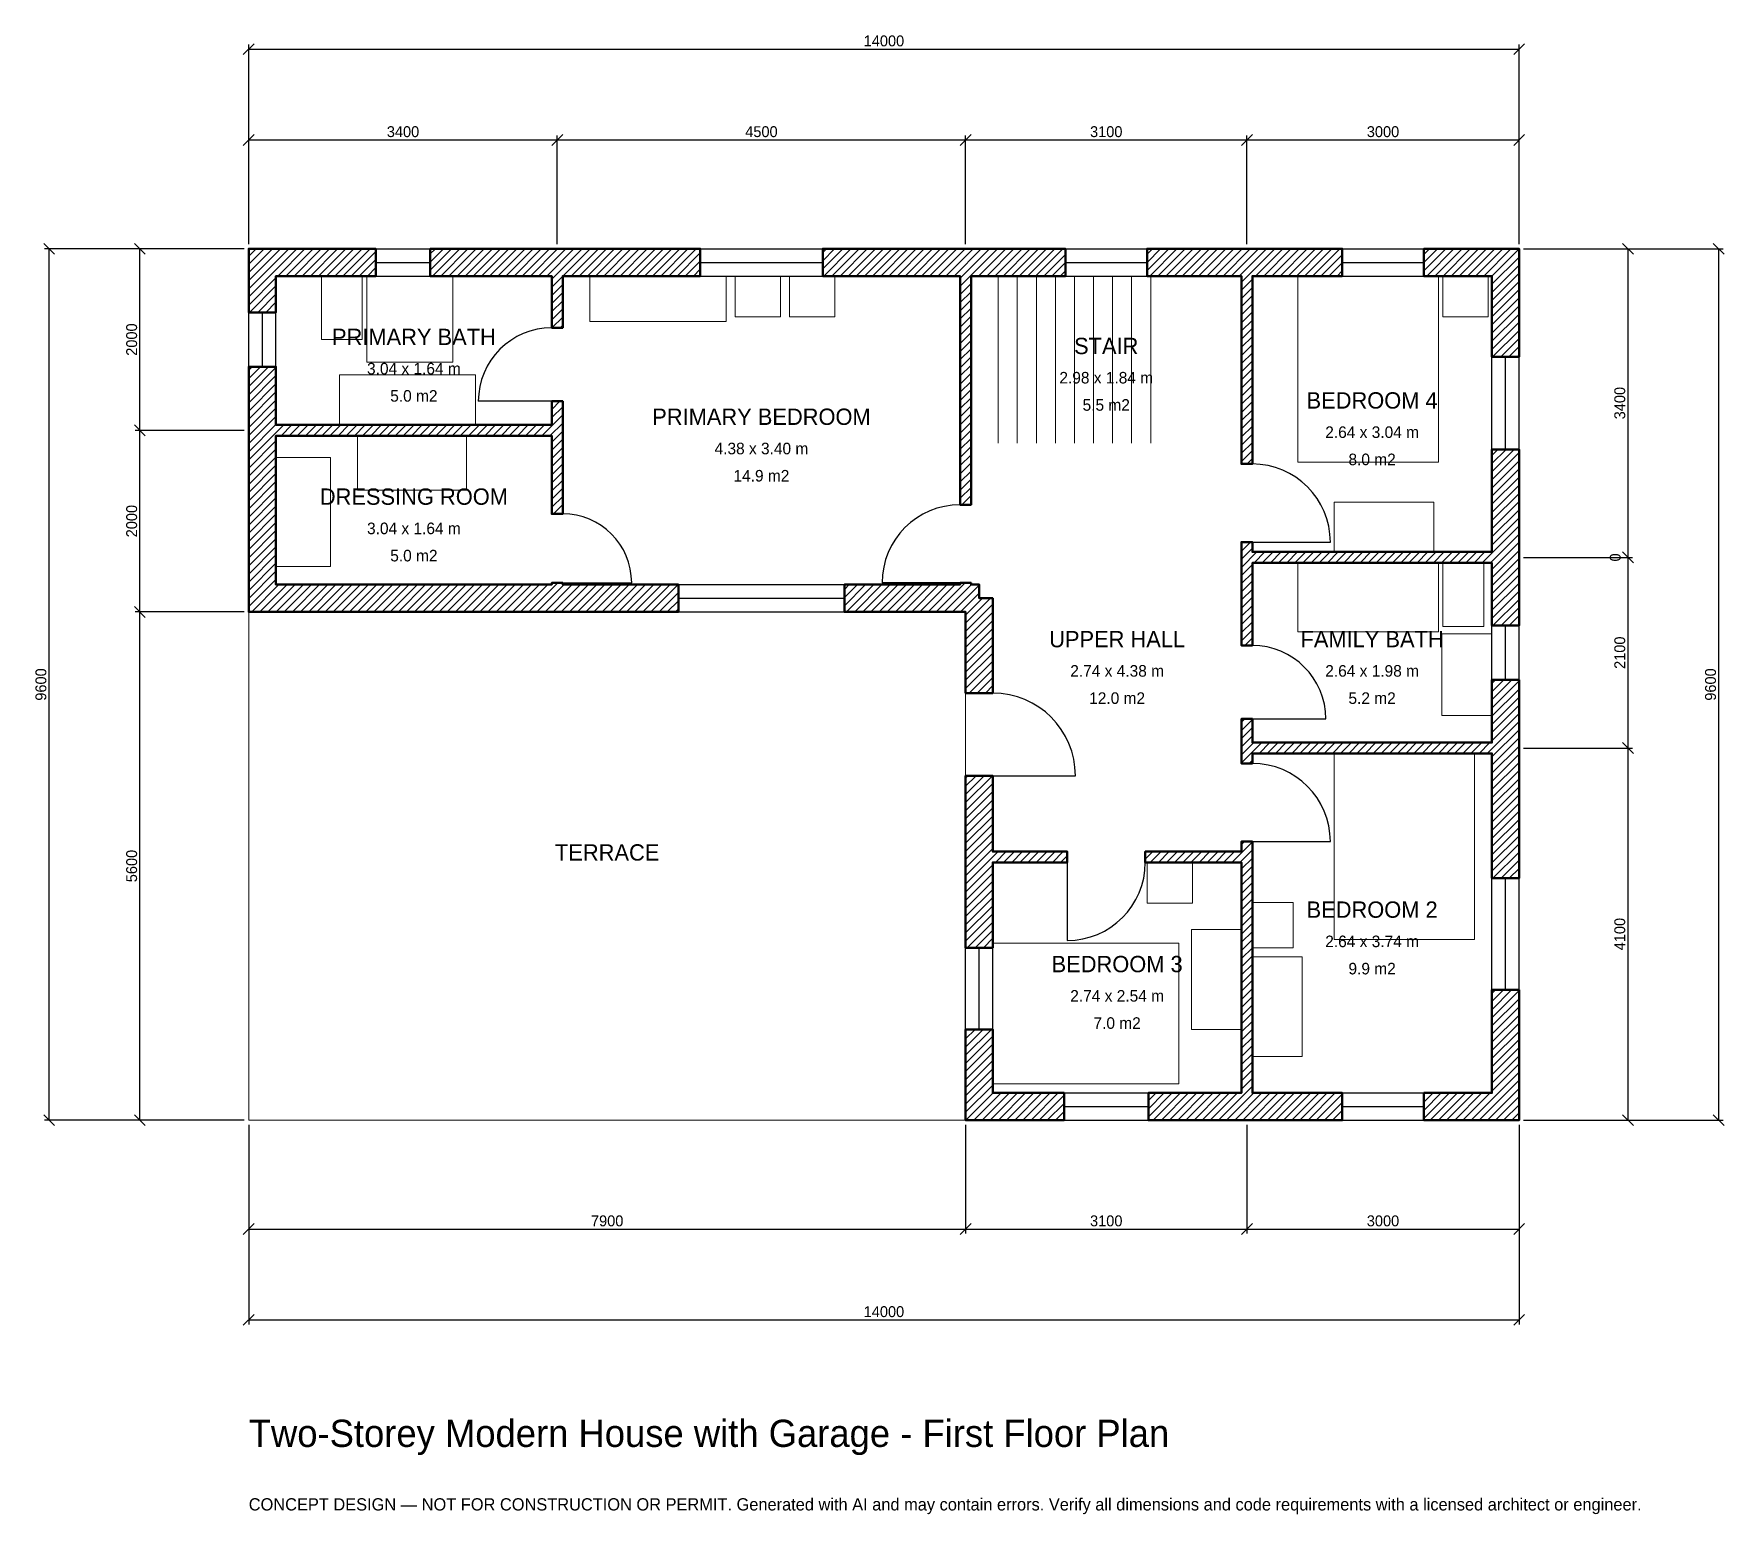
# Model space of a CAD drawing. Header units: millimetres. Extents: x -2369 to 16260, y -4341 to 11969.
import ezdxf
from ezdxf.enums import TextEntityAlignment as Align

# ---------------------------------------------------------------- set-up
doc = ezdxf.new("R2010")
doc.units = ezdxf.units.MM
doc.linetypes.add('DASHED', pattern=[1.524, 1.27, -0.254])
for name, color, linetype, lineweight in [('A-ANNO-DIMS', 1, 'Continuous', 13), ('A-ANNO-TEXT', 7, 'Continuous', 18), ('A-AREA-IDEN', 7, 'Continuous', 18), ('A-DOOR', 2, 'Continuous', 25), ('A-FLOR-FIXT', 9, 'Continuous', 13), ('A-FLOR-STRS', 3, 'Continuous', 18), ('A-FURN', 9, 'Continuous', 13), ('A-GLAZ', 4, 'Continuous', 25), ('A-SITE-PAVE', 8, 'Continuous', 13), ('A-WALL', 7, 'Continuous', 50), ('A-WALL-PATT', 8, 'Continuous', 13)]:
    doc.layers.add(name, color=color, linetype=linetype, lineweight=lineweight)
doc.dimstyles.new('PLAN', dxfattribs={"dimtxt": 120, "dimasz": 80, "dimexe": 50, "dimexo": 50, "dimgap": 30, "dimtad": 1, "dimdec": 0, "dimtsz": 60, "dimcen": 2.5, "dimclrd": 1, "dimclre": 1, "dimazin": 3, "dimtfac": 1, "dimtmove": 0, "dimatfit": 3})

msp = doc.modelspace()

# ---------------------------------------------------------------- hatches: boundary and pattern name
at = {"layer": 'A-WALL-PATT'}
h = msp.add_hatch(dxfattribs=at)
h.set_pattern_fill('ANSI31', color=8, scale=20)
h.paths.add_polyline_path([(7899.999, 0), (7899.999, 300), (7900, 300), (7900, 1000), (8200, 1000), (8200, 300), (8985, 300), (8985, 0), (8200, 0), (8200, -0.001), (7900, -0.001), (7900, 0), (7899.999, 0)])
h.paths.add_polyline_path([(7900, 2750), (7900, 2840), (7899.999, 2840), (7899.999, 2960), (7900, 2960), (7900, 3050), (7900, 3795), (8200, 3795), (8200, 3050), (8200, 2960), (9020, 2960), (9020, 2840), (8200, 2840), (8200, 2750), (8200, 1900), (7900, 1900), (7900, 2750)])
h.paths.add_polyline_path([(7900, 5540), (7899.999, 5540), (7899.999, 5599.999), (7840, 5599.999), (7840, 5600), (6565, 5600), (6565, 5900), (7840, 5900), (7840, 5920), (7960, 5920), (7960, 5900), (8050, 5900), (8050, 5750), (8200, 5750), (8200, 4705), (7900, 4705), (7900, 5540)])
h.paths.add_polyline_path([(3550, 5600), (3460, 5600), (3460, 5599.999), (3340, 5599.999), (3340, 5600), (3250, 5600), (300, 5600), (300, 5599.999), (0, 5599.999), (0, 5600), (-0.001, 5600), (-0.001, 5900), (0, 5900), (0, 7450), (0, 7540), (-0.001, 7540), (-0.001, 7660), (0, 7660), (0, 7750), (0, 8300), (300, 8300), (300, 7750), (300, 7660), (3340, 7660), (3340, 7920), (3460, 7920), (3460, 7660), (3460, 7540), (3460, 6680), (3340, 6680), (3340, 7540), (300, 7540), (300, 7450), (300, 5900), (3250, 5900), (3340, 5900), (3340, 5920), (3460, 5920), (3460, 5900), (3550, 5900), (4735, 5900), (4735, 5600), (3550, 5600)])
h.paths.add_polyline_path([(0, 9300), (-0.001, 9300), (-0.001, 9600), (0, 9600), (0, 9600.001), (300, 9600.001), (300, 9600), (1400, 9600), (1400, 9300), (300, 9300), (300, 8900), (0, 8900), (0, 9300)])
h.paths.add_polyline_path([(3250, 9600), (3340, 9600), (3340, 9600.001), (3460, 9600.001), (3460, 9600), (3550, 9600), (4975, 9600), (4975, 9300), (3550, 9300), (3460, 9300), (3460, 8730), (3340, 8730), (3340, 9300), (3250, 9300), (2000, 9300), (2000, 9600), (3250, 9600)])
h.paths.add_polyline_path([(7750, 9600), (7750, 9600), (7840, 9600), (7840, 9600.001), (7960, 9600.001), (7960, 9600), (9000, 9600), (9000, 9300), (8050, 9300), (8050, 9300), (7960, 9300), (7960, 7460), (7960, 7340), (7960, 6780), (7840, 6780), (7840, 7340), (7840, 7460), (7840, 9300), (6325, 9300), (6325, 9600), (7750, 9600)])
h.paths.add_polyline_path([(10940, 9600), (10940, 9600.001), (11060, 9600.001), (11060, 9600), (11150, 9600), (11150, 9600), (12050, 9600), (12050, 9300), (11060, 9300), (11060, 7460), (11060, 7340), (11060, 7230), (10940, 7230), (10940, 7340), (10940, 7460), (10940, 9300), (10850, 9300), (10850, 9300), (9900, 9300), (9900, 9600), (10940, 9600)])
h.paths.add_polyline_path([(13700, 9600), (13700, 9600.001), (14000, 9600.001), (14000, 9600), (14000.001, 9600), (14000.001, 9300), (14000, 9300), (14000, 8410), (13700, 8410), (13700, 9300), (12950, 9300), (12950, 9600), (13700, 9600)])
h.paths.add_polyline_path([(14000, 6350), (14000, 6260), (14000.001, 6260), (14000.001, 6140), (14000, 6140), (14000, 6050), (14000, 5450), (13700, 5450), (13700, 6050), (13700, 6140), (11060, 6140), (11060, 5230), (10940, 5230), (10940, 6140), (10940, 6140), (10940, 6260), (10940, 6370), (11060, 6370), (11060, 6260), (13700, 6260), (13700, 6350), (13700, 7390), (14000, 7390), (14000, 6350)])
h.paths.add_polyline_path([(14000, 4250), (14000, 4160), (14000.001, 4160), (14000.001, 4040), (14000, 4040), (14000, 3950), (14000, 2665), (13700, 2665), (13700, 3950), (13700, 4040), (11060, 4040), (11060, 3930), (10940, 3930), (10940, 4040), (10940, 4160), (10940, 4420), (11060, 4420), (11060, 4160), (13700, 4160), (13700, 4250), (13700, 4850), (14000, 4850), (14000, 4250)])
h.paths.add_polyline_path([(14000, 300), (14000.001, 300), (14000.001, 0), (14000, 0), (14000, -0.001), (13700, -0.001), (13700, 0), (12950, 0), (12950, 300), (13700, 300), (13700, 1435), (14000, 1435), (14000, 300)])
h.paths.add_polyline_path([(11150, 0), (11060, 0), (11060, -0.001), (10940, -0.001), (10940, 0), (10850, 0), (9915, 0), (9915, 300), (10850, 300), (10940, 300), (10940, 2840), (9880, 2840), (9880, 2960), (10940, 2960), (10940, 3070), (11060, 3070), (11060, 2960), (11060, 2840), (11060, 300), (11150, 300), (12050, 300), (12050, 0), (11150, 0)])

# ---------------------------------------------------------------- linework, layer by layer
at = {"layer": 'A-DOOR'}
for p, q in [((3340, 7920), (2530, 7920)), ((11060, 6370), (11920, 6370)), ((3460, 5920), (4220, 5920)), ((7840, 5920), (6980, 5920)), ((11060, 4420), (11870, 4420)), ((8200, 3795), (9110, 3795)), ((11060, 3070), (11920, 3070)), ((9020, 2840), (9020, 1980))]:
    msp.add_line(p, q, dxfattribs=at)
for centre, radius, start, end in [((3340, 7920), 810, 90, 180), ((11060, 6370), 860, 0, 90), ((7840, 5920), 860, 90, 180), ((3460, 5920), 760, 0, 90), ((11060, 4420), 810, 0, 90), ((8200, 3795), 910, 0, 90), ((11060, 3070), 860, 0, 90), ((9020, 2840), 860, 270, 360)]:
    msp.add_arc(centre, radius, start, end, dxfattribs=at)
at = {"layer": 'A-FLOR-FIXT'}
for points in [[(800, 8600), (1250, 8600), (1250, 9300), (800, 9300)], [(1300, 8350), (2250, 8350), (2250, 9300), (1300, 9300)], [(1000, 7660), (2500, 7660), (2500, 8210), (1000, 8210)], [(11560, 5380), (13110, 5380), (13110, 6140), (11560, 6140)], [(13160, 5440), (13610, 5440), (13610, 6140), (13160, 6140)], [(13150, 4460), (13700, 4460), (13700, 5360), (13150, 5360)]]:
    msp.add_lwpolyline(points, close=True, dxfattribs=at)
at = {"layer": 'A-FLOR-STRS'}
for p, q in [((8260, 7460), (8260, 9300)), ((8470, 7460), (8470, 9300)), ((8680, 7460), (8680, 9300)), ((8890, 7460), (8890, 9300)), ((9100, 7460), (9100, 9300)), ((9310, 7460), (9310, 9300)), ((9520, 7460), (9520, 9300)), ((9730, 7460), (9730, 9300)), ((9940, 7460), (9940, 9300))]:
    msp.add_line(p, q, dxfattribs=at)
at = {"layer": 'A-FURN'}
for points in [[(3760, 8800), (5260, 8800), (5260, 9300), (3760, 9300)], [(5360, 8850), (5860, 8850), (5860, 9300), (5360, 9300)], [(5960, 8850), (6460, 8850), (6460, 9300), (5960, 9300)], [(11560, 7250), (13110, 7250), (13110, 9300), (11560, 9300)], [(13160, 8850), (13660, 8850), (13660, 9300), (13160, 9300)], [(1200, 6940), (2400, 6940), (2400, 7540), (1200, 7540)], [(300, 6100), (900, 6100), (900, 7300), (300, 7300)], [(11960, 6260), (13060, 6260), (13060, 6810), (11960, 6810)], [(11960, 1990), (13510, 1990), (13510, 4040), (11960, 4040)], [(9900, 2390), (10400, 2390), (10400, 2840), (9900, 2840)], [(11060, 1900), (11510, 1900), (11510, 2400), (11060, 2400)], [(10390, 1000), (10940, 1000), (10940, 2100), (10390, 2100)], [(8200, 400), (10250, 400), (10250, 1950), (8200, 1950)], [(11060, 700), (11610, 700), (11610, 1800), (11060, 1800)]]:
    msp.add_lwpolyline(points, close=True, dxfattribs=at)
at = {"layer": 'A-GLAZ'}
for p, q in [((1400, 9600), (2000, 9600)), ((4975, 9600), (6325, 9600)), ((9000, 9600), (9900, 9600)), ((12050, 9600), (12950, 9600)), ((1400, 9450), (2000, 9450)), ((4975, 9450), (6325, 9450)), ((9000, 9450), (9900, 9450)), ((12050, 9450), (12950, 9450)), ((1400, 9300), (2000, 9300)), ((4975, 9300), (6325, 9300)), ((9000, 9300), (9900, 9300)), ((12050, 9300), (12950, 9300)), ((0, 8300), (0, 8900)), ((150, 8300), (150, 8900)), ((300, 8300), (300, 8900)), ((13700, 7390), (13700, 8410)), ((13850, 7390), (13850, 8410)), ((14000, 7390), (14000, 8410)), ((4735, 5900), (6565, 5900)), ((4735, 5750), (6565, 5750)), ((4735, 5600), (6565, 5600)), ((13700, 4850), (13700, 5450)), ((13850, 4850), (13850, 5450)), ((14000, 4850), (14000, 5450)), ((13700, 1435), (13700, 2665)), ((13850, 1435), (13850, 2665)), ((14000, 1435), (14000, 2665)), ((7900, 1000), (7900, 1900)), ((8050, 1000), (8050, 1900)), ((8200, 1000), (8200, 1900)), ((8985, 300), (9915, 300)), ((12050, 300), (12950, 300)), ((8985, 150), (9915, 150)), ((8985, 0), (9915, 0)), ((12050, 150), (12950, 150)), ((12050, 0), (12950, 0))]:
    msp.add_line(p, q, dxfattribs=at)
at = {"layer": 'A-SITE-PAVE', "linetype": 'DASHED'}
msp.add_lwpolyline([(0, 0), (7900, 0), (7900, 5600), (0, 5600)], close=True, dxfattribs=at)
at = {"layer": 'A-WALL'}
for points in [[(0, 9300), (-0.001, 9300), (-0.001, 9600), (0, 9600), (0, 9600.001), (300, 9600.001), (300, 9600), (1400, 9600), (1400, 9300), (300, 9300), (300, 8900), (0, 8900), (0, 9300)], [(3250, 9600), (3340, 9600), (3340, 9600.001), (3460, 9600.001), (3460, 9600), (3550, 9600), (4975, 9600), (4975, 9300), (3550, 9300), (3460, 9300), (3460, 8730), (3340, 8730), (3340, 9300), (3250, 9300), (2000, 9300), (2000, 9600), (3250, 9600)], [(7750, 9600), (7750, 9600), (7840, 9600), (7840, 9600.001), (7960, 9600.001), (7960, 9600), (9000, 9600), (9000, 9300), (8050, 9300), (8050, 9300), (7960, 9300), (7960, 7460), (7960, 7340), (7960, 6780), (7840, 6780), (7840, 7340), (7840, 7460), (7840, 9300), (6325, 9300), (6325, 9600), (7750, 9600)], [(10940, 9600), (10940, 9600.001), (11060, 9600.001), (11060, 9600), (11150, 9600), (11150, 9600), (12050, 9600), (12050, 9300), (11060, 9300), (11060, 7460), (11060, 7340), (11060, 7230), (10940, 7230), (10940, 7340), (10940, 7460), (10940, 9300), (10850, 9300), (10850, 9300), (9900, 9300), (9900, 9600), (10940, 9600)], [(13700, 9600), (13700, 9600.001), (14000, 9600.001), (14000, 9600), (14000.001, 9600), (14000.001, 9300), (14000, 9300), (14000, 8410), (13700, 8410), (13700, 9300), (12950, 9300), (12950, 9600), (13700, 9600)], [(3550, 5600), (3460, 5600), (3460, 5599.999), (3340, 5599.999), (3340, 5600), (3250, 5600), (300, 5600), (300, 5599.999), (0, 5599.999), (0, 5600), (-0.001, 5600), (-0.001, 5900), (0, 5900), (0, 7450), (0, 7540), (-0.001, 7540), (-0.001, 7660), (0, 7660), (0, 7750), (0, 8300), (300, 8300), (300, 7750), (300, 7660), (3340, 7660), (3340, 7920), (3460, 7920), (3460, 7660), (3460, 7540), (3460, 6680), (3340, 6680), (3340, 7540), (300, 7540), (300, 7450), (300, 5900), (3250, 5900), (3340, 5900), (3340, 5920), (3460, 5920), (3460, 5900), (3550, 5900), (4735, 5900), (4735, 5600), (3550, 5600)], [(14000, 6350), (14000, 6260), (14000.001, 6260), (14000.001, 6140), (14000, 6140), (14000, 6050), (14000, 5450), (13700, 5450), (13700, 6050), (13700, 6140), (11060, 6140), (11060, 5230), (10940, 5230), (10940, 6140), (10940, 6140), (10940, 6260), (10940, 6370), (11060, 6370), (11060, 6260), (13700, 6260), (13700, 6350), (13700, 7390), (14000, 7390), (14000, 6350)], [(7900, 5540), (7899.999, 5540), (7899.999, 5599.999), (7840, 5599.999), (7840, 5600), (6565, 5600), (6565, 5900), (7840, 5900), (7840, 5920), (7960, 5920), (7960, 5900), (8050, 5900), (8050, 5750), (8200, 5750), (8200, 4705), (7900, 4705), (7900, 5540)], [(14000, 4250), (14000, 4160), (14000.001, 4160), (14000.001, 4040), (14000, 4040), (14000, 3950), (14000, 2665), (13700, 2665), (13700, 3950), (13700, 4040), (11060, 4040), (11060, 3930), (10940, 3930), (10940, 4040), (10940, 4160), (10940, 4420), (11060, 4420), (11060, 4160), (13700, 4160), (13700, 4250), (13700, 4850), (14000, 4850), (14000, 4250)], [(7900, 2750), (7900, 2840), (7899.999, 2840), (7899.999, 2960), (7900, 2960), (7900, 3050), (7900, 3795), (8200, 3795), (8200, 3050), (8200, 2960), (9020, 2960), (9020, 2840), (8200, 2840), (8200, 2750), (8200, 1900), (7900, 1900), (7900, 2750)], [(11150, 0), (11060, 0), (11060, -0.001), (10940, -0.001), (10940, 0), (10850, 0), (9915, 0), (9915, 300), (10850, 300), (10940, 300), (10940, 2840), (9880, 2840), (9880, 2960), (10940, 2960), (10940, 3070), (11060, 3070), (11060, 2960), (11060, 2840), (11060, 300), (11150, 300), (12050, 300), (12050, 0), (11150, 0)], [(14000, 300), (14000.001, 300), (14000.001, 0), (14000, 0), (14000, -0.001), (13700, -0.001), (13700, 0), (12950, 0), (12950, 300), (13700, 300), (13700, 1435), (14000, 1435), (14000, 300)], [(7899.999, 0), (7899.999, 300), (7900, 300), (7900, 1000), (8200, 1000), (8200, 300), (8985, 300), (8985, 0), (8200, 0), (8200, -0.001), (7900, -0.001), (7900, 0), (7899.999, 0)]]:
    msp.add_lwpolyline(points, close=True, dxfattribs=at)

# ---------------------------------------------------------------- texts
at = {"layer": 'A-ANNO-TEXT'}
for s, height, p in [('Two-Storey Modern House with Garage - First Floor Plan', 300, (0, -3600)), ('CONCEPT DESIGN — NOT FOR CONSTRUCTION OR PERMIT. Generated with AI and may contain errors. Verify all dimensions and code requirements with a licensed architect or engineer.', 135, (0, -4300))]:
    msp.add_text(s, height=height, dxfattribs=at).set_placement(p)
at = {"layer": 'A-AREA-IDEN'}
for s, height, p in [('PRIMARY BATH', 180, (1820, 8630)), ('STAIR', 180, (9450, 8530)), ('3.04 x 1.64 m', 127.5, (1820, 8280)), ('2.98 x 1.84 m', 127.5, (9450, 8180)), ('5.0 m2', 127.5, (1820, 7980)), ('BEDROOM 4', 180, (12380, 7930)), ('PRIMARY BEDROOM', 180, (5650, 7750)), ('5.5 m2', 127.5, (9450, 7880)), ('2.64 x 3.04 m', 127.5, (12380, 7580)), ('4.38 x 3.40 m', 127.5, (5650, 7400)), ('8.0 m2', 127.5, (12380, 7280)), ('14.9 m2', 127.5, (5650, 7100)), ('DRESSING ROOM', 180, (1820, 6870)), ('3.04 x 1.64 m', 127.5, (1820, 6520)), ('5.0 m2', 127.5, (1820, 6220)), ('UPPER HALL', 180, (9570, 5300)), ('FAMILY BATH', 180, (12380, 5300)), ('2.74 x 4.38 m', 127.5, (9570, 4950)), ('2.64 x 1.98 m', 127.5, (12380, 4950)), ('12.0 m2', 127.5, (9570, 4650)), ('5.2 m2', 127.5, (12380, 4650)), ('TERRACE', 180, (3950, 2950)), ('BEDROOM 2', 180, (12380, 2320)), ('2.64 x 3.74 m', 127.5, (12380, 1970)), ('BEDROOM 3', 180, (9570, 1720)), ('9.9 m2', 127.5, (12380, 1670)), ('2.74 x 2.54 m', 127.5, (9570, 1370)), ('7.0 m2', 127.5, (9570, 1070))]:
    msp.add_text(s, height=height, dxfattribs=at).set_placement(p, align=Align.MIDDLE_CENTER)

# ---------------------------------------------------------------- dimensions: what is measured, and where the dimension line sits
at = {"layer": 'A-ANNO-DIMS'}
for base, p1, p2, text in [((0, 11800), (0, 9600), (14000, 9600), '14000'), ((0, 10800), (0, 9600), (3400, 9600), '3400'), ((3400, 10800), (3400, 9600), (7900, 9600), '4500'), ((7900, 10800), (7900, 9600), (11000, 9600), '3100'), ((11000, 10800), (11000, 9600), (14000, 9600), '3000'), ((0, -1200), (0, 0), (7900, 0), '7900'), ((0, -2200), (0, 0), (14000, 0), '14000'), ((7900, -1200), (7900, 0), (11000, 0), '3100'), ((11000, -1200), (11000, 0), (14000, 0), '3000')]:
    msp.add_linear_dim(base=base, p1=p1, p2=p2, text=text, dimstyle='PLAN', dxfattribs=at).render()
for base, p1, p2, text in [((-2200, 0), (0, 0), (0, 9600), '9600'), ((-1200, 7600), (0, 7600), (0, 9600), '2000'), ((15200, 6200), (14000, 6200), (14000, 9600), '3400'), ((16200, 0), (14000, 0), (14000, 9600), '9600'), ((-1200, 5600), (0, 5600), (0, 7600), '2000'), ((15200, 4100), (14000, 4100), (14000, 6200), '2100'), ((15200, 6200), (14000, 6200), (14000, 6200), '0'), ((-1200, 0), (0, 0), (0, 5600), '5600'), ((15200, 0), (14000, 0), (14000, 4100), '4100')]:
    msp.add_linear_dim(base=base, p1=p1, p2=p2, angle=90, text=text, dimstyle='PLAN', dxfattribs=at).render()

doc.saveas('drawing.dxf')
